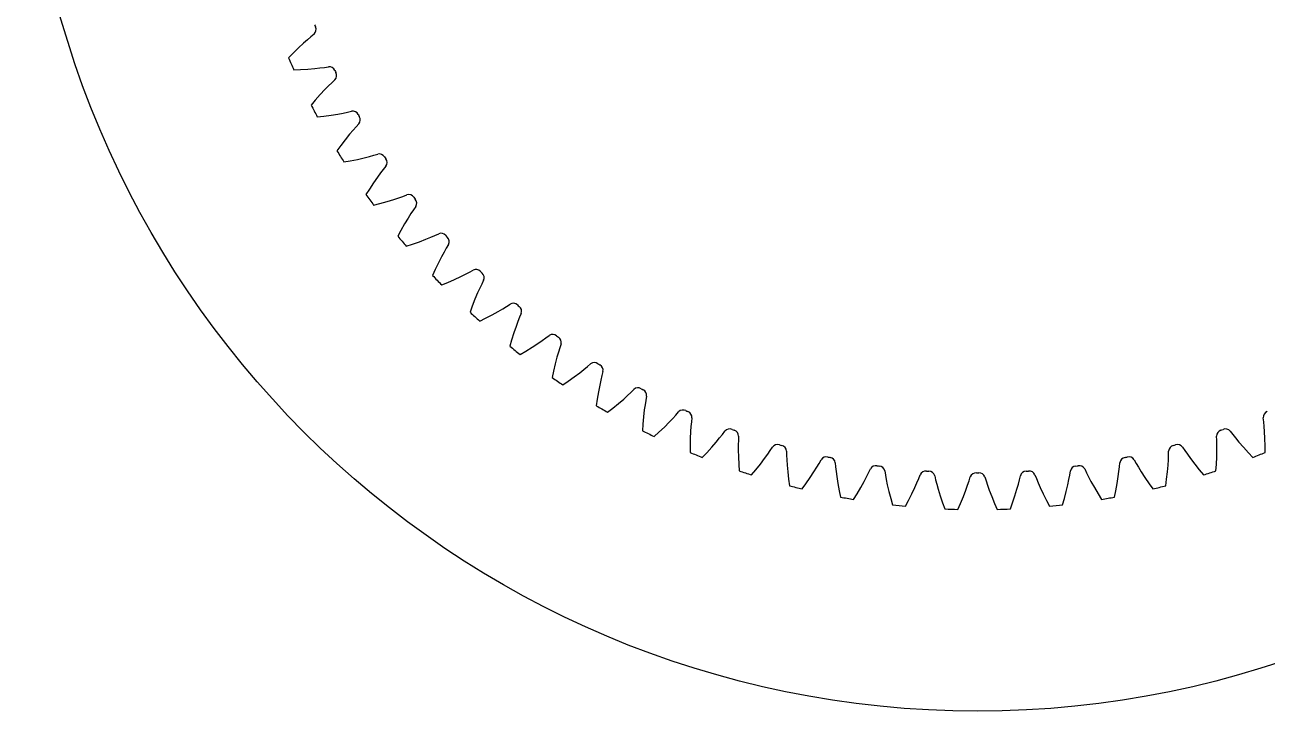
# Model space of a CAD drawing. Extents: x -49 to 4846, y -968 to 1090.
# Drawn here: x -49 to 179.2, y -133.9 to -7.9 of the extents above; entities that cross this region are included whole.
import ezdxf

# ---------------------------------------------------------------- set-up
doc = ezdxf.new("R2010")
doc.units = 0
doc.layers.get('0').update_dxf_attribs({"linetype": 'CONTINUOUS'})
doc.layers.add('OUTLINE', color=7, linetype='CONTINUOUS')

msp = doc.modelspace()

# ---------------------------------------------------------------- linework, layer by layer
at = {"color": 1}
for p, q in [((2.159367, -11.250647), (1.232015, -12.116796)), ((2.88263, -10.608179), (2.159367, -11.250647)), ((3.510722, -10.073916), (2.88263, -10.608179)), ((4.10859, -9.586047), (3.510722, -10.073916)), ((0.260676, -13.075245), (-0.56387, -13.930402)), ((1.232015, -12.116796), (0.260676, -13.075245)), ((2.965916, -16.011275), (4.230146, -15.901682)), ((4.230146, -15.901682), (5.191546, -15.794088)), ((5.191545, -15.794088), (6.008855, -15.684817)), ((6.008855, -15.684817), (6.771459, -15.566962)), ((0.416494, -16.132336), (1.603729, -16.09179)), ((1.603729, -16.09179), (2.965916, -16.011275)), ((7.940905, -17.964671), (7.378526, -18.493057)), ((6.112548, -19.761186), (5.247874, -20.689914)), ((6.789232, -19.069832), (6.112548, -19.761186)), ((7.378526, -18.493057), (6.789232, -19.069832)), ((4.345759, -21.713786), (3.582874, -22.624378)), ((5.247874, -20.689914), (4.345759, -21.713786)), ((4.714449, -24.75256), (5.895964, -24.629296)), ((5.895964, -24.629296), (7.249216, -24.453956)), ((7.249216, -24.453956), (8.502722, -24.256442)), ((8.502722, -24.256442), (9.454274, -24.082046)), ((9.454274, -24.082046), (10.26197, -23.916028)), ((10.26197, -23.916028), (11.014496, -23.745264)), ((11.276573, -27.238361), (10.649764, -27.975235)), ((11.824197, -26.621884), (11.276573, -27.238361)), ((12.348349, -26.055556), (11.824197, -26.621884)), ((9.851981, -28.962017), (9.023485, -30.046323)), ((10.649764, -27.975235), (9.851981, -28.962017)), ((9.023485, -30.046323), (8.325978, -31.007913)), ((14.284757, -32.052462), (15.078905, -31.830507)), ((15.078905, -31.830507), (15.817686, -31.607665)), ((9.603251, -33.051977), (10.773289, -32.846595)), ((10.773289, -32.846595), (12.111014, -32.577283)), ((12.111014, -32.577283), (13.347688, -32.29281)), ((13.347688, -32.29281), (14.284758, -32.052462)), ((17.309448, -33.819284), (16.826078, -34.420796)), ((15.74891, -35.852774), (15.021905, -36.892803)), ((16.322791, -35.073971), (15.74891, -35.852774)), ((16.826078, -34.420796), (16.322791, -35.073971)), ((14.271065, -38.03226), (13.642334, -39.040163)), ((15.021905, -36.892803), (14.271065, -38.03226)), ((15.059082, -40.99015), (16.211944, -40.703651)), ((16.211944, -40.703651), (17.527623, -40.34168)), ((17.527623, -40.34168), (18.741442, -39.971634)), ((18.741442, -39.971634), (19.659462, -39.666505)), ((19.659462, -39.666505), (20.436193, -39.389693)), ((20.436193, -39.389693), (21.157629, -39.11586)), ((21.385145, -43.355426), (20.73246, -44.443634)), ((21.903301, -42.538488), (21.385145, -43.355426)), ((22.359799, -41.851796), (21.903301, -42.538488)), ((22.800032, -41.218031), (22.359799, -41.851796)), ((20.062933, -45.632692), (19.506041, -46.681998)), ((20.73246, -44.443634), (20.062933, -45.632692)), ((22.185431, -48.162186), (23.472655, -47.70932)), ((23.472655, -47.70932), (24.657704, -47.255504)), ((24.657704, -47.255504), (25.552204, -46.88708)), ((25.552203, -46.88708), (26.307732, -46.556761)), ((26.307732, -46.556761), (27.00831, -46.23327)), ((21.055363, -48.528407), (22.185431, -48.162186)), ((27.990916, -49.595545), (27.531008, -50.446637)), ((28.3984, -48.878682), (27.990916, -49.595545)), ((28.793352, -48.215752), (28.3984, -48.878682)), ((26.955823, -51.577724), (26.370871, -52.810589)), ((27.531008, -50.446637), (26.955823, -51.577724)), ((26.370871, -52.810589), (25.888532, -53.896186)), ((28.664647, -55.185864), (29.917146, -54.644308)), ((29.917146, -54.644308), (31.067651, -54.108933)), ((31.067651, -54.108933), (31.934272, -53.679009)), ((31.934272, -53.679009), (32.664918, -53.296792)), ((32.664918, -53.296792), (33.341224, -52.925219)), ((27.562878, -55.630022), (28.664647, -55.185864)), ((34.555977, -56.21076), (34.156558, -57.091861)), ((34.912463, -55.467219), (34.555977, -56.210761)), ((35.260208, -54.778354), (34.912463, -55.467219)), ((33.661675, -58.260316), (33.164149, -59.530982)), ((34.156558, -57.091861), (33.661675, -58.260316)), ((39.476779, -59.576949), (40.125518, -59.159105)), ((33.164149, -59.530982), (32.758712, -60.64758)), ((35.618028, -61.740464), (36.829699, -61.112858)), ((36.829699, -61.112858), (37.940055, -60.498532)), ((37.940055, -60.498532), (38.774575, -60.009203)), ((38.774575, -60.009203), (39.476779, -59.576949)), ((41.87025, -61.585309), (41.5665, -62.351906)), ((42.169096, -60.873864), (41.87025, -61.585309)), ((34.549926, -62.260396), (35.618028, -61.740464)), ((41.229517, -63.258723), (40.817346, -64.458852)), ((41.5665, -62.351906), (41.229517, -63.258723)), ((40.409669, -65.761129), (40.08311, -66.903289)), ((40.817346, -64.458852), (40.409669, -65.761129)), ((45.241434, -66.393171), (46.039788, -65.846822)), ((46.039787, -65.846822), (46.710129, -65.366638)), ((46.710129, -65.366638), (47.32814, -64.904557)), ((41.982465, -68.387228), (43.011696, -67.794055)), ((43.011696, -67.794055), (44.176636, -67.083456)), ((44.176636, -67.083456), (45.241434, -66.393171)), ((48.98833, -67.989063), (48.715424, -68.917177)), ((49.237866, -67.203145), (48.98833, -67.989063)), ((49.486355, -66.472586), (49.237866, -67.203145)), ((48.387974, -70.143135), (48.072133, -71.470677)), ((48.715424, -68.917177), (48.387974, -70.143135)), ((53.694514, -71.163424), (54.329727, -70.637649)), ((54.329727, -70.637649), (54.913999, -70.133584)), ((48.072133, -71.470677), (47.826042, -72.632835)), ((50.809631, -73.317143), (51.922164, -72.527013)), ((51.922164, -72.527013), (52.936217, -71.764134)), ((52.936217, -71.764134), (53.694514, -71.163424)), ((56.979414, -72.293357), (56.785309, -73.094768)), ((57.176337, -71.547244), (56.979414, -72.293357)), ((49.824284, -73.980667), (50.809631, -73.317143)), ((56.336676, -75.285471), (56.114209, -76.631811)), ((56.57781, -74.039658), (56.336676, -75.285471)), ((56.785309, -73.094768), (56.57781, -74.039658)), ((62.298451, -75.364305), (62.846138, -74.820711)), ((56.114209, -76.631811), (55.949786, -77.808305)), ((58.973842, -78.282821), (60.028548, -77.41701)), ((60.028548, -77.41701), (60.986915, -76.585251)), ((60.986915, -76.585251), (61.701462, -75.933109)), ((61.701461, -75.933109), (62.298451, -75.364305)), ((65.05718, -76.831146), (64.919451, -77.644145)), ((65.201577, -76.073115), (65.05718, -76.831146)), ((58.03718, -79.013463), (58.973842, -78.282821)), ((64.624727, -79.860807), (64.496717, -81.219386)), ((64.77837, -78.601208), (64.624727, -79.860807)), ((64.919451, -77.644145), (64.77837, -78.601208)), ((70.021621, -80.132639), (70.577478, -79.523577)), ((70.577478, -79.523577), (71.085911, -78.943102)), ((64.496717, -81.219386), (64.414763, -82.404483)), ((67.464553, -82.666897), (68.456294, -81.729621)), ((68.456294, -81.729621), (69.354306, -80.833037)), ((69.354306, -80.833037), (70.021621, -80.132639)), ((73.351128, -81.615031), (73.277151, -82.579604)), ((73.431809, -80.794406), (73.351128, -81.615031)), ((73.522977, -80.028148), (73.431809, -80.794406)), ((178.550075, -80.794406), (178.458907, -80.028153)), ((178.630756, -81.615031), (178.550075, -80.794406)), ((178.704732, -82.5796), (178.630756, -81.615031)), ((66.58114, -83.461096), (67.464553, -82.666897)), ((73.211748, -83.846853), (73.17882, -85.211052)), ((73.277151, -82.579604), (73.211748, -83.846853)), ((77.997625, -84.486795), (78.614457, -83.741554)), ((78.614457, -83.741554), (79.126474, -83.095201)), ((79.126474, -83.095201), (79.593177, -82.480674)), ((82.0625, -84.163826), (82.03926, -84.988081)), ((82.099995, -83.393075), (82.0625, -84.163826)), ((169.919383, -84.163827), (169.881889, -83.393081)), ((169.942624, -84.988081), (169.919383, -84.163827)), ((172.388703, -82.48067), (172.855409, -83.0952)), ((172.855409, -83.0952), (173.367427, -83.741554)), ((173.367427, -83.741554), (173.984261, -84.486798)), ((178.770137, -83.846885), (178.704732, -82.5796)), ((178.803064, -85.211052), (178.770137, -83.846885)), ((73.17882, -85.211052), (73.179733, -86.398979)), ((75.414539, -87.301899), (76.240399, -86.44801)), ((76.240399, -86.44801), (77.164344, -85.443838)), ((77.164344, -85.443838), (77.997625, -84.486795)), ((82.03926, -84.988081), (82.032749, -85.955464)), ((82.032749, -85.955464), (82.055903, -87.224188)), ((87.438107, -86.742272), (87.903789, -86.061777)), ((87.903789, -86.061777), (88.326488, -85.416191)), ((90.890845, -86.151503), (90.907207, -86.922992)), ((161.074677, -86.922993), (161.091038, -86.151509)), ((163.655392, -85.416187), (164.078094, -86.061776)), ((164.078094, -86.061776), (164.543777, -86.742272)), ((169.925979, -87.22422), (169.949135, -85.95546)), ((169.949135, -85.95546), (169.942624, -84.98808)), ((173.984261, -84.486798), (174.817519, -85.443814)), ((174.817519, -85.443814), (175.741484, -86.44801)), ((175.741484, -86.44801), (176.567345, -87.301899)), ((178.802151, -86.398979), (178.803064, -85.211052)), ((82.055903, -87.224188), (82.118217, -88.587361)), ((82.118217, -88.587361), (82.201994, -89.772331)), ((85.258625, -89.607741), (86.110271, -88.541564)), ((86.110271, -88.541564), (86.874763, -87.528726)), ((86.874763, -87.528726), (87.438107, -86.742272)), ((90.907207, -86.922992), (90.94152, -87.74686)), ((90.94152, -87.74686), (91.002506, -88.712341)), ((91.002506, -88.712341), (91.114106, -89.976359)), ((96.449582, -89.120174), (96.866661, -88.408852)), ((96.866661, -88.408852), (97.243297, -87.735353)), ((99.8527, -88.289993), (99.922838, -89.058461)), ((152.059046, -89.058462), (152.129183, -88.289999)), ((154.738584, -87.735348), (155.115222, -88.408851)), ((155.115222, -88.408851), (155.532302, -89.120174)), ((160.867774, -89.976392), (160.979378, -88.712337)), ((160.979378, -88.712337), (161.040364, -87.74686)), ((161.040364, -87.74686), (161.074677, -86.922993)), ((164.543777, -86.742272), (165.107123, -87.528729)), ((165.107123, -87.528729), (165.871593, -88.541538)), ((165.871593, -88.541538), (166.723259, -89.607741)), ((169.77989, -89.772331), (169.863666, -88.587361)), ((169.863666, -88.587361), (169.925979, -87.22422)), ((84.494341, -90.517159), (85.258625, -89.607741)), ((91.114106, -89.976359), (91.271358, -91.331865)), ((94.475294, -92.130696), (95.250493, -91.007708)), ((95.250493, -91.007708), (95.942471, -89.944009)), ((95.942471, -89.944009), (96.449582, -89.120174)), ((99.922838, -89.058461), (100.014538, -89.877929)), ((100.014538, -89.877929), (100.142724, -90.836804)), ((100.142724, -90.836804), (100.342225, -92.089958)), ((105.156571, -91.720877), (105.60498, -90.863674)), ((105.60498, -90.863675), (105.971423, -90.124991)), ((105.971423, -90.124991), (106.300161, -89.42686)), ((108.941897, -89.798126), (109.06547, -90.55983)), ((109.06547, -90.55983), (109.21411, -91.370905)), ((114.859696, -91.96428), (115.173719, -91.201834)), ((115.173719, -91.201834), (115.452956, -90.482472)), ((118.114156, -90.668556), (118.290562, -91.419784)), ((124.428715, -91.634134), (124.657092, -90.897045)), ((127.32479, -90.89704), (127.553169, -91.634133)), ((133.691322, -91.419785), (133.867726, -90.668561)), ((136.528925, -90.482467), (136.808164, -91.201833)), ((136.808164, -91.201833), (137.122188, -91.96428)), ((142.767774, -91.370905), (142.916413, -90.559831)), ((142.916413, -90.559831), (143.039985, -89.798132)), ((145.68172, -89.426855), (146.01046, -90.12499)), ((146.01046, -90.12499), (146.376904, -90.863675)), ((146.376904, -90.863675), (146.825314, -91.72088)), ((151.639653, -92.08999), (151.83916, -90.8368)), ((151.83916, -90.8368), (151.967346, -89.877929)), ((151.967346, -89.877929), (152.059046, -89.058462)), ((155.532302, -89.120174), (156.039415, -89.944012)), ((156.039415, -89.944012), (156.731373, -91.007681)), ((156.731373, -91.007681), (157.506589, -92.130696)), ((160.710525, -91.331865), (160.867774, -89.976392)), ((166.723259, -89.607741), (167.487543, -90.517159)), ((91.271358, -91.331865), (91.43759, -92.508104)), ((93.776309, -93.091212), (94.475294, -92.130696)), ((100.342225, -92.089958), (100.59365, -93.431193)), ((100.59365, -93.431193), (100.841527, -94.592971)), ((103.845505, -94.004582), (104.540479, -92.830255)), ((104.540479, -92.830255), (105.156571, -91.720877)), ((109.21411, -91.370905), (109.408871, -92.318502)), ((109.408871, -92.318502), (109.695303, -93.554687)), ((109.695303, -93.554687), (110.039674, -94.875116)), ((113.93497, -94.000325), (114.472175, -92.850673)), ((114.472175, -92.850673), (114.859696, -91.96428)), ((118.290562, -91.419784), (118.495417, -92.218514)), ((118.495417, -92.218514), (118.755805, -93.150218)), ((118.755805, -93.150218), (119.12777, -94.363411)), ((123.388197, -94.512219), (123.843897, -93.327894)), ((123.843897, -93.327894), (124.168642, -92.416627)), ((124.168642, -92.416628), (124.428715, -91.634134)), ((127.553169, -91.634133), (127.813241, -92.416628)), ((127.813241, -92.416627), (128.137988, -93.327898)), ((128.137988, -93.327898), (128.593675, -94.512189)), ((132.854103, -94.363442), (133.22608, -93.150214)), ((133.22608, -93.150214), (133.486467, -92.218514)), ((133.486467, -92.218514), (133.691322, -91.419785)), ((137.122188, -91.96428), (137.50971, -92.850677)), ((137.50971, -92.850677), (138.046899, -94.000296)), ((141.942209, -94.875116), (142.286573, -93.554719)), ((142.286573, -93.554719), (142.573013, -92.318498)), ((142.573013, -92.318498), (142.767774, -91.370904)), ((146.825314, -91.72088), (147.441388, -92.830227)), ((147.441388, -92.830227), (148.136379, -94.004582)), ((151.140357, -94.592971), (151.388234, -93.431193)), ((151.388234, -93.431193), (151.639653, -92.08999)), ((157.506589, -92.130696), (158.205574, -93.091212)), ((160.544294, -92.508104), (160.710525, -91.331865)), ((103.215225, -95.011518), (103.845505, -94.004582)), ((110.039674, -94.875116), (110.367989, -96.016773)), ((112.765101, -96.26872), (113.323605, -95.220271)), ((113.323605, -95.220271), (113.93497, -94.000325)), ((119.12777, -94.363411), (119.563412, -95.656601)), ((119.563412, -95.656601), (119.970565, -96.772575)), ((122.379412, -96.856694), (122.86342, -95.77184)), ((122.86342, -95.77184), (123.388197, -94.512219)), ((128.593675, -94.512189), (129.118463, -95.77184)), ((129.118463, -95.77184), (129.602471, -96.856694)), ((132.011319, -96.772575), (132.418472, -95.656601)), ((132.418472, -95.656601), (132.854103, -94.363442)), ((138.046899, -94.000296), (138.658278, -95.220271)), ((138.658278, -95.220271), (139.216782, -96.26872)), ((141.613895, -96.016773), (141.942209, -94.875116)), ((148.136379, -94.004582), (148.766659, -95.011518))]:
    msp.add_line(p, q, dxfattribs=at)
for centre, radius, start, end in [((3.359797, -8.746444), 1.125, 311.727913, 25.2612), ((125.990942, 41.096221), 131.25, 201.907943, 202.092057), ((125.990778, 41.096147), 138, 203.499628, 204.500372), ((6.894371, -16.685228), 1.125, 22.738787, 96.272366), ((125.990942, 41.096221), 131.25, 205.907943, 206.092057), ((7.135368, -17.179346), 1.125, 315.727913, 29.2612), ((125.990783, 41.096136), 138, 207.499628, 208.500372), ((11.215114, -24.852232), 1.125, 26.738787, 100.272366), ((125.990942, 41.096221), 131.25, 209.907943, 210.092057), ((11.489993, -25.328335), 1.125, 319.727913, 33.2612), ((125.990789, 41.096125), 138, 211.499628, 212.500372), ((16.095034, -32.697942), 1.125, 30.738787, 104.272366), ((125.990942, 41.096221), 131.25, 213.907943, 214.092057), ((16.402454, -33.153711), 1.125, 323.727913, 37.2612), ((125.990796, 41.096115), 138, 215.499628, 216.500372), ((21.510355, -40.184134), 1.125, 34.738787, 108.272366), ((125.990942, 41.096221), 131.25, 217.907943, 218.092057), ((21.848819, -40.617348), 1.125, 327.727913, 41.2612), ((125.990804, 41.096105), 138, 219.499628, 220.500372), ((27.434696, -47.274336), 1.125, 38.738787, 112.272366), ((125.990942, 41.096221), 131.25, 221.907943, 222.092057), ((27.802555, -47.682885), 1.125, 331.727913, 45.2612), ((125.990812, 41.096096), 138, 223.499628, 224.500372), ((33.839192, -53.934006), 1.125, 42.738787, 116.272366), ((125.990942, 41.096221), 131.25, 225.907943, 226.092057), ((34.234654, -54.3159), 1.125, 335.727913, 49.2612), ((40.692643, -60.130699), 1.125, 46.738787, 120.272366), ((125.990942, 41.096221), 131.25, 229.907943, 230.092057), ((125.990822, 41.096087), 138, 227.499628, 228.500372), ((41.113781, -60.484076), 1.125, 339.727913, 53.2612), ((47.961658, -65.834224), 1.125, 50.738787, 124.272366), ((125.990942, 41.096221), 131.25, 233.907943, 234.092057), ((48.406421, -66.157363), 1.125, 343.727913, 57.2612), ((125.990831, 41.096079), 138, 231.499628, 232.500372), ((55.610824, -71.016794), 1.125, 54.738787, 128.272366), ((125.990942, 41.096221), 131.25, 237.907943, 238.092057), ((56.077044, -71.308121), 1.125, 347.727913, 61.2612), ((125.990841, 41.096071), 138, 235.499628, 236.500372), ((63.602875, -75.653161), 1.125, 58.738787, 132.272366), ((125.990942, 41.096221), 131.25, 241.907943, 242.092057), ((64.088282, -75.911256), 1.125, 351.727913, 65.2612), ((125.990852, 41.096065), 138, 239.499628, 240.500372), ((71.898875, -79.720737), 1.125, 62.738787, 136.272366), ((125.990942, 41.096221), 131.25, 245.907943, 246.092057), ((72.401102, -79.944343), 1.125, 355.727913, 69.2612), ((179.580781, -79.944343), 1.125, 110.738787, 184.272366), ((80.458405, -83.199705), 1.125, 66.738787, 140.272366), ((171.523478, -83.199705), 1.125, 39.727913, 113.2612), ((125.990863, 41.096059), 138, 243.499628, 244.500372), ((125.990942, 41.096221), 131.25, 249.907943, 250.092057), ((80.975008, -83.387733), 1.125, 359.727913, 73.2612), ((171.006876, -83.387733), 1.125, 106.738787, 180.272366), ((125.990942, 41.096221), 131.25, 289.907943, 290.092057), ((125.990874, 41.096054), 138, 247.499628, 248.500372), ((89.239765, -86.073115), 1.125, 70.738787, 144.272366), ((125.990942, 41.096221), 131.25, 253.907943, 254.092057), ((89.768226, -86.224649), 1.125, 3.727913, 77.2612), ((162.213658, -86.224649), 1.125, 102.738787, 176.272366), ((125.990942, 41.096221), 131.25, 285.907943, 286.092057), ((162.742118, -86.073116), 1.125, 35.727913, 109.2612), ((125.991009, 41.096054), 138, 291.499628, 292.500372), ((98.200174, -88.32697), 1.125, 74.738787, 148.272366), ((125.990942, 41.096221), 131.25, 257.907943, 258.092057), ((98.737917, -88.441271), 1.125, 7.727913, 81.2612), ((107.295976, -89.950287), 1.125, 78.738787, 152.272366), ((125.990942, 41.096221), 131.25, 261.907943, 262.092057), ((107.840383, -90.026799), 1.125, 11.727913, 85.2612), ((144.1415, -90.026799), 1.125, 94.738787, 168.272366), ((125.990942, 41.096221), 131.25, 277.907943, 278.092057), ((144.685907, -89.950287), 1.125, 27.727913, 101.2612), ((153.243966, -88.441271), 1.125, 98.738787, 172.272366), ((125.990942, 41.096221), 131.25, 281.907943, 282.092057), ((153.781709, -88.32697), 1.125, 31.727913, 105.2612), ((125.990886, 41.09605), 138, 251.499628, 252.500372), ((116.482859, -90.93516), 1.125, 82.738787, 156.272366), ((125.990942, 41.096221), 131.25, 265.907943, 266.092057), ((117.031276, -90.973509), 1.125, 15.727913, 89.2612), ((125.716063, -91.276788), 1.125, 86.738787, 160.272366), ((125.990942, 41.096221), 131.25, 269.907943, 270.092057), ((126.26582, -91.276788), 1.125, 19.727913, 93.2612), ((134.950607, -90.973509), 1.125, 90.738787, 164.272366), ((125.990942, 41.096221), 131.25, 273.907943, 274.092057), ((135.499025, -90.93516), 1.125, 23.727913, 97.2612), ((125.990997, 41.09605), 138, 287.499628, 288.500372), ((125.990898, 41.096046), 138, 255.499628, 256.500372), ((125.990985, 41.096046), 138, 283.499628, 284.500372), ((125.990911, 41.096043), 138, 259.499628, 260.500372), ((125.990973, 41.096043), 138, 279.499628, 280.500372), ((125.990923, 41.096042), 138, 263.499628, 264.500372), ((125.990936, 41.096041), 138, 267.499628, 268.500372), ((125.990948, 41.096041), 138, 271.499628, 272.500372), ((125.990961, 41.096042), 138, 275.499628, 276.500372)]:
    msp.add_arc(centre, radius, start, end, dxfattribs=at)
at = {"layer": 'OUTLINE'}
msp.add_circle((125.990942, 41.096221), 175, dxfattribs=at)

doc.saveas('drawing.dxf')
